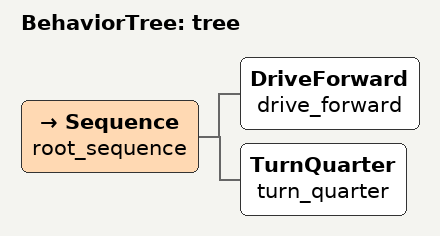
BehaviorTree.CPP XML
<root main_tree_to_execute = "tree" >
     <BehaviorTree ID="tree">
        <Sequence name="root_sequence">
           <DriveForward   name="drive_forward"/>
           <TurnQuarter    name="turn_quarter"/>
        </Sequence>
    </BehaviorTree>

    <!-- the BT executor doesn't require this, but Groot does -->
    <TreeNodeModel>
        <Action ID="DriveForward"/>
        <Action ID="TurnQuarter"/>
    </TreeNodeModel>
 </root>
